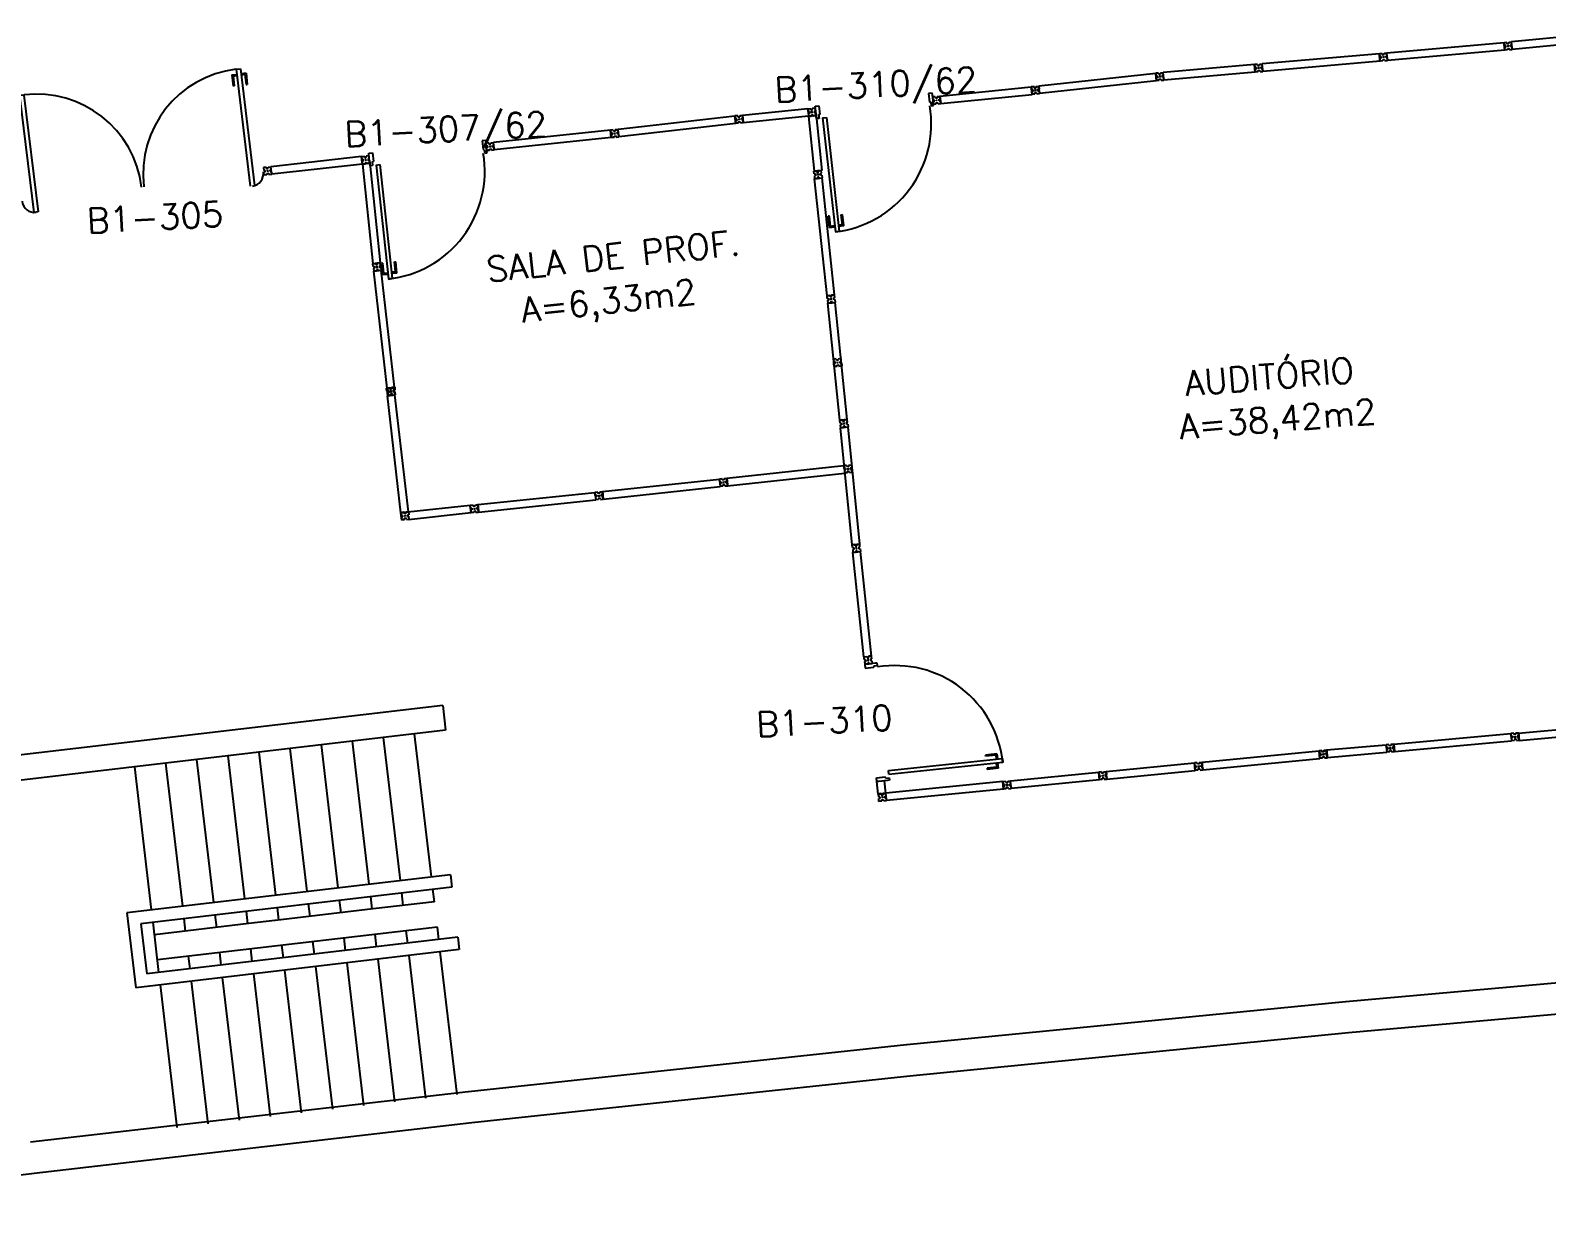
# Model space of a CAD drawing. Extents: x 26 to 324, y 73 to 188.
# Drawn here: x 131.03 to 143.14, y 158.61 to 168.17 of the extents above; entities that cross this region are included whole.
import ezdxf

# ---------------------------------------------------------------- set-up
doc = ezdxf.new("R2010")
doc.units = 0
doc.header["$LTSCALE"] = 0.01
doc.header["$MEASUREMENT"] = 0
doc.layers.get('0').update_dxf_attribs({"linetype": 'CONTINUOUS'})
for name, color, linetype in [('BANC', 2, 'CONTINUOUS'), ('DIV', 2, 'CONTINUOUS'), ('ESC', 1, 'CONTINUOUS'), ('TEXTO', 2, 'CONTINUOUS'), ('TEXTO-ENDEREÇO', 2, 'CONTINUOUS'), ('ÁREA', 2, 'CONTINUOUS')]:
    doc.layers.add(name, color=color, linetype=linetype)
doc.styles.add('UNB-100', font='simplex.shx', dxfattribs={"height": 0.2})
doc.styles.add('UNB-100-1', font='simplex.shx', dxfattribs={"height": 0.2})

# ---------------------------------------------------------------- blocks, each defined once
blk = doc.blocks.new('DIVMT-SLC')
for p, q in [((-0.03, 0.03), (-0.03, 0.006)), ((-0.008, 0.03), (-0.03, 0.03)), ((-0.0185, 0.006), (-0.03, 0.006)), ((-0.0185, -0.006), (-0.0185, 0.006)), ((-0.008, 0.03), (-0.008, 0.02)), ((-0.008, 0.02), (0.008, 0.02)), ((-0.0051, 0), (0.0051, 0)), ((0.0051, 0), (-0.0051, 0)), ((-0.0051, 0), (0.0051, 0)), ((0, -0.0051), (0, 0.0051)), ((0, 0.0051), (0, -0.0051)), ((0.008, 0.03), (0.008, 0.02)), ((0.008, 0.03), (0.03, 0.03)), ((0.0205, 0.006), (0.03, 0.006)), ((0.0205, -0.006), (0.0205, 0.006)), ((0.0205, 0.006), (0.0205, -0.006)), ((0.0205, 0.006), (0.03, 0.006)), ((0.97, 0.03), (0.03, 0.03)), ((0.03, 0.006), (0.03, 0.03)), ((0.03, -0.03), (0.03, 0.03)), ((0.03, -0.005), (0.03, 0.005)), ((0.97, -0.03), (0.97, 0.03)), ((0.97, 0.03), (0.97, 0.009)), ((0.97, 0.009), (0.97, 0.027)), ((0.9795, 0.006), (0.97, 0.006)), ((0.97, -0.005), (0.97, 0.005)), ((0.9795, 0.006), (0.9795, -0.006)), ((1.0051, 0), (0.9949, 0)), ((1, 0.0051), (1, -0.0051)), ((-0.0185, -0.006), (-0.03, -0.006)), ((-0.03, -0.03), (-0.03, -0.006)), ((-0.008, -0.03), (-0.03, -0.03)), ((-0.008, -0.03), (-0.008, -0.02)), ((-0.008, -0.02), (0.008, -0.02)), ((0.008, -0.03), (0.008, -0.02)), ((0.008, -0.03), (0.03, -0.03)), ((0.0205, -0.006), (0.03, -0.006)), ((0.0205, -0.006), (0.03, -0.006)), ((0.03, -0.006), (0.03, -0.03)), ((0.97, -0.03), (0.03, -0.03)), ((0.9795, -0.006), (0.97, -0.006)), ((0.97, -0.009), (0.97, -0.027))]:
    blk.add_line(p, q)
blk = doc.blocks.new('PDV2D-SLC')
at = {"layer": 'DIV'}
for p, q in [((0.03, 0.05), (0.06, 0.05)), ((0.03, 0.035), (0.03, 0.05)), ((0.03, -0.035), (0.03, 0.035)), ((0.06, 0.05), (0.06, -0.02)), ((0.941, 0.05), (0.941, -0.02)), ((0.971, 0.05), (0.941, 0.05)), ((0.971, 0.035), (0.971, 0.05)), ((0.971, -0.035), (0.971, 0.035)), ((0.03, -0.05), (0.03, -0.035)), ((0.05, -0.05), (0.03, -0.05)), ((0.05, -0.02), (0.06, -0.02)), ((0.05, -0.02), (0.05, -0.05)), ((0.079, -0.05), (0.109, -0.05)), ((0.079, -0.05), (0.079, -0.965)), ((0.109, -0.05), (0.109, -0.965)), ((0.951, -0.02), (0.941, -0.02)), ((0.951, -0.02), (0.951, -0.05)), ((0.951, -0.05), (0.971, -0.05)), ((0.971, -0.05), (0.971, -0.035)), ((0.109, -0.965), (0.079, -0.965))]:
    blk.add_line(p, q, dxfattribs=at)
at = {"layer": 'DIV', "color": 1}
for p, q in [((0.036, -0.925), (0.036, -0.835)), ((0.046, -0.835), (0.036, -0.835)), ((0.046, -0.915), (0.046, -0.835)), ((0.141, -0.915), (0.141, -0.835)), ((0.141, -0.835), (0.151, -0.835)), ((0.151, -0.925), (0.151, -0.835)), ((0.036, -0.925), (0.076, -0.925)), ((0.046, -0.915), (0.076, -0.915)), ((0.141, -0.915), (0.111, -0.915)), ((0.151, -0.925), (0.111, -0.925))]:
    blk.add_line(p, q, dxfattribs=at)
blk.add_arc((0.076, -0.1), 0.865, 270, 3.3214, dxfattribs=at)
blk = doc.blocks.new('PDVDP-SLC')
for p, q in [((0.112, 0.84), (0.112, -0.1)), ((0.147, 0.84), (0.112, 0.84)), ((0.147, 0.84), (0.147, -0.1)), ((1.853, 0.84), (1.888, 0.84)), ((1.853, 0.84), (1.853, -0.1)), ((1.888, 0.84), (1.888, -0.1)), ((0.009, 0), (-0.009, 0)), ((0, -0.012), (0, 0.01)), ((0.147, -0.1), (0.112, -0.1))]:
    blk.add_line(p, q)
for centre, radius, start, end in [((0.148, -0.002), 0.843, 0, 90), ((1.853, -0.002), 0.843, 90, 180), ((0.131, 0), 0.101, 180, 270), ((1.87, 0), 0.101, 270, 0)]:
    blk.add_arc(centre, radius, start, end)
blk = doc.blocks.new('ESCBSL-SLC')
for p, q in [((0.005, 3.105), (4.007, 3.105)), ((0.005, 3.105), (0.005, 2.905)), ((4.007, 3.105), (4.007, 0.005)), ((0.005, 2.905), (4.007, 2.905)), ((0.254, 1.755), (0.254, 2.905)), ((0.504, 1.755), (0.504, 2.905)), ((0.754, 1.755), (0.754, 2.905)), ((1.004, 1.755), (1.004, 2.905)), ((1.254, 1.755), (1.254, 2.905)), ((1.504, 1.755), (1.504, 2.905)), ((1.754, 1.755), (1.754, 2.905)), ((2.004, 1.755), (2.004, 2.905)), ((2.254, 1.755), (2.254, 2.905)), ((2.504, 1.755), (2.504, 2.905)), ((3.807, 2.905), (3.807, 0.005)), ((3.927, 2.905), (3.927, 0.005)), ((0.102, 1.755), (2.702, 1.755)), ((0.102, 1.755), (0.102, 1.655)), ((2.702, 1.755), (2.702, 1.152)), ((0.102, 1.655), (2.602, 1.655)), ((0.254, 1.555), (0.254, 1.655)), ((0.504, 1.555), (0.504, 1.655)), ((0.754, 1.555), (0.754, 1.655)), ((1.004, 1.555), (1.004, 1.655)), ((1.254, 1.555), (1.254, 1.655)), ((1.504, 1.555), (1.504, 1.655)), ((1.754, 1.555), (1.754, 1.655)), ((2.004, 1.555), (2.004, 1.655)), ((2.254, 1.555), (2.254, 1.655)), ((2.504, 1.252), (2.504, 1.655)), ((2.602, 1.655), (2.602, 1.252)), ((0.254, 1.555), (0.747, 1.555)), ((0.747, 1.555), (1.533, 1.555)), ((1.468, 1.555), (1.745, 1.555)), ((1.745, 1.555), (2.504, 1.555)), ((0.254, 1.352), (2.504, 1.352)), ((0.254, 1.252), (0.254, 1.352)), ((0.504, 1.252), (0.504, 1.352)), ((0.754, 1.252), (0.754, 1.352)), ((1.004, 1.252), (1.004, 1.352)), ((1.254, 1.252), (1.254, 1.352)), ((1.504, 1.252), (1.504, 1.352)), ((1.754, 1.252), (1.754, 1.352)), ((2.004, 1.252), (2.004, 1.352)), ((2.254, 1.252), (2.254, 1.352)), ((0.102, 1.252), (2.602, 1.252)), ((0.102, 1.252), (0.102, 1.152)), ((0.102, 1.152), (2.702, 1.152)), ((0.254, 0.005), (0.254, 1.152)), ((0.504, 0.005), (0.504, 1.152)), ((0.754, 0.005), (0.754, 1.152)), ((1.004, 0.005), (1.004, 1.152)), ((1.254, 0.005), (1.254, 1.152)), ((1.504, 0.005), (1.504, 1.152)), ((1.754, 0.005), (1.754, 1.152)), ((2.004, 0.005), (2.004, 1.152)), ((2.254, 0.005), (2.254, 1.152)), ((2.504, 0.005), (2.504, 1.152))]:
    blk.add_line(p, q)
blk = doc.blocks.new('MTT-SLC')
for p, q in [((-0.008, 0.03), (-0.03, 0.03)), ((-0.03, 0.03), (-0.03, 0.006)), ((-0.0185, 0.006), (-0.03, 0.006)), ((-0.0185, -0.006), (-0.0185, 0.006)), ((-0.008, 0.03), (-0.008, 0.02)), ((-0.008, 0.02), (0.008, 0.02)), ((-0.0051, 0), (0.0051, 0)), ((0, -0.0051), (0, 0.0051)), ((0.008, 0.03), (0.03, 0.03)), ((0.008, 0.03), (0.008, 0.02)), ((0.0205, -0.006), (0.0205, 0.006)), ((0.0205, 0.006), (0.03, 0.006)), ((0.03, 0.006), (0.03, 0.03)), ((-0.03, -0.03), (-0.03, -0.006)), ((-0.0185, -0.006), (-0.03, -0.006)), ((-0.008, -0.03), (-0.03, -0.03)), ((-0.008, -0.02), (0.008, -0.02)), ((-0.008, -0.03), (-0.008, -0.02)), ((0.008, -0.03), (0.008, -0.02)), ((0.008, -0.03), (0.03, -0.03)), ((0.0205, -0.006), (0.03, -0.006)), ((0.03, -0.006), (0.03, -0.03))]:
    blk.add_line(p, q)
blk = doc.blocks.new('MDIVMT-SLC')
for p, q in [((-0.03, 0.03), (-0.03, 0.006)), ((-0.008, 0.03), (-0.03, 0.03)), ((-0.0185, 0.006), (-0.03, 0.006)), ((-0.0185, -0.006), (-0.0185, 0.006)), ((-0.008, 0.03), (-0.008, 0.02)), ((-0.008, 0.02), (0.008, 0.02)), ((-0.0051, 0), (0.0051, 0)), ((-0.0051, 0), (0.0051, 0)), ((0, -0.0051), (0, 0.0051)), ((0, -0.0051), (0, 0.0051)), ((0.008, 0.03), (0.008, 0.02)), ((0.008, 0.03), (0.03, 0.03)), ((0.0205, 0.006), (0.03, 0.006)), ((0.0205, -0.006), (0.0205, 0.006)), ((0.0205, 0.006), (0.03, 0.006)), ((0.0205, -0.006), (0.0205, 0.006)), ((0.03, 0.03), (0.03, -0.03)), ((0.03, 0.03), (0.47, 0.03)), ((0.03, 0.006), (0.03, 0.03)), ((0.03, 0.009), (0.03, 0.027)), ((0.03, 0.005), (0.03, -0.005)), ((0.47, 0.03), (0.47, -0.03)), ((0.4795, 0.006), (0.47, 0.006)), ((0.47, 0.005), (0.47, -0.005)), ((0.4795, -0.006), (0.4795, 0.006)), ((0.4949, 0), (0.5051, 0)), ((0.5051, 0), (0.4949, 0)), ((0.5, -0.0051), (0.5, 0.0051)), ((-0.0185, -0.006), (-0.03, -0.006)), ((-0.03, -0.03), (-0.03, -0.006)), ((-0.008, -0.03), (-0.03, -0.03)), ((-0.008, -0.03), (-0.008, -0.02)), ((-0.008, -0.02), (0.008, -0.02)), ((0.008, -0.03), (0.008, -0.02)), ((0.008, -0.03), (0.03, -0.03)), ((0.0205, -0.006), (0.03, -0.006)), ((0.0205, -0.006), (0.03, -0.006)), ((0.03, -0.006), (0.03, -0.03)), ((0.03, -0.03), (0.03, -0.009)), ((0.03, -0.009), (0.03, -0.027)), ((0.03, -0.03), (0.47, -0.03)), ((0.4795, -0.006), (0.47, -0.006))]:
    blk.add_line(p, q)

msp = doc.modelspace()

# ---------------------------------------------------------------- linework, layer by layer
at = {"color": 2}
for p, q in [((137.652, 164.065), (137.628, 164.062)), ((137.654, 164.043), (137.652, 164.065)), ((137.592, 164.058), (137.616, 164.061)), ((137.594, 164.037), (137.592, 164.058)), ((137.594, 164.037), (137.604, 164.038)), ((137.596, 164.021), (137.606, 164.022)), ((137.596, 164.021), (137.598, 163.999)), ((137.598, 163.999), (137.658, 164.005)), ((137.622, 164.001), (137.598, 163.999)), ((137.686, 163.165), (137.598, 163.999)), ((137.604, 164.038), (137.606, 164.022)), ((137.617, 164.05), (137.616, 164.061)), ((137.617, 164.05), (137.629, 164.051)), ((137.62, 164.031), (137.63, 164.032)), ((137.63, 164.032), (137.62, 164.031)), ((137.621, 164.011), (137.633, 164.012)), ((137.633, 164.012), (137.621, 164.011)), ((137.621, 164.011), (137.622, 164.001)), ((137.621, 164.011), (137.622, 164.001)), ((137.623, 164.001), (137.633, 164.002)), ((137.624, 164.037), (137.626, 164.027)), ((137.626, 164.027), (137.624, 164.037)), ((137.624, 164.037), (137.626, 164.027)), ((137.629, 164.051), (137.628, 164.062)), ((137.633, 164.012), (137.634, 164.003)), ((137.633, 164.012), (137.634, 164.003)), ((137.634, 164.003), (137.658, 164.005)), ((137.654, 164.043), (137.644, 164.042)), ((137.644, 164.042), (137.646, 164.026)), ((137.656, 164.027), (137.646, 164.026)), ((137.656, 164.027), (137.658, 164.005)), ((137.746, 163.171), (137.658, 164.005)), ((137.687, 163.165), (137.71, 163.167)), ((137.689, 163.143), (137.687, 163.165)), ((137.689, 163.143), (137.699, 163.144)), ((137.691, 163.127), (137.7, 163.128)), ((137.691, 163.127), (137.693, 163.105)), ((137.693, 163.105), (137.752, 163.111)), ((137.717, 163.108), (137.693, 163.105)), ((137.699, 163.144), (137.7, 163.128)), ((137.712, 163.156), (137.71, 163.167)), ((137.712, 163.156), (137.724, 163.157)), ((137.714, 163.138), (137.725, 163.139)), ((137.725, 163.139), (137.714, 163.138)), ((137.716, 163.117), (137.728, 163.118)), ((137.728, 163.118), (137.716, 163.117)), ((137.716, 163.117), (137.717, 163.108)), ((137.716, 163.117), (137.717, 163.108)), ((137.718, 163.108), (137.728, 163.109)), ((137.719, 163.143), (137.72, 163.133)), ((137.72, 163.133), (137.719, 163.143)), ((137.719, 163.143), (137.72, 163.133)), ((137.746, 163.171), (137.722, 163.169)), ((137.724, 163.157), (137.722, 163.169)), ((137.728, 163.118), (137.729, 163.109)), ((137.728, 163.118), (137.729, 163.109)), ((137.729, 163.109), (137.752, 163.111)), ((137.749, 163.149), (137.739, 163.148)), ((137.739, 163.148), (137.74, 163.132)), ((137.75, 163.133), (137.74, 163.132)), ((137.749, 163.149), (137.746, 163.171)), ((137.75, 163.133), (137.752, 163.111))]:
    msp.add_line(p, q, dxfattribs=at)
for p, q in [((137.8, 162.069), (137.79, 162.169)), ((137.86, 162.076), (137.85, 162.175)), ((137.8, 162.069), (137.86, 162.076)), ((137.821, 162.072), (137.803, 162.07)), ((137.825, 162.062), (137.824, 162.072)), ((137.825, 162.072), (137.835, 162.073)), ((137.837, 162.064), (137.825, 162.062)), ((137.838, 162.043), (137.828, 162.042)), ((137.834, 162.038), (137.833, 162.048)), ((137.837, 162.064), (137.836, 162.073)), ((137.86, 162.076), (137.839, 162.073)), ((137.839, 162.073), (137.857, 162.075))]:
    msp.add_line(p, q)
at = {"layer": 'BANC'}
for p, q in [((145.037, 160.724), (141.533, 160.41)), ((145.059, 160.475), (141.555, 160.161)), ((141.53, 160.409), (138.029, 160.065)), ((141.555, 160.161), (138.053, 159.817)), ((138.026, 160.065), (134.528, 159.691)), ((138.053, 159.817), (134.555, 159.443)), ((134.526, 159.691), (131.031, 159.288)), ((134.555, 159.443), (131.059, 159.039)), ((131.059, 159.039), (127.568, 158.606))]:
    msp.add_line(p, q, dxfattribs=at)
at = {"layer": 'DIV'}
for p, q in [((132.752, 167.825), (132.712, 167.821)), ((132.752, 167.825), (132.762, 167.736)), ((140.038, 167.827), (140.016, 167.826)), ((140.016, 167.826), (140.018, 167.802)), ((140.038, 167.827), (140.039, 167.817)), ((140.039, 167.817), (140.055, 167.819)), ((140.054, 167.829), (140.076, 167.831)), ((140.054, 167.829), (140.055, 167.819)), ((140.805, 167.895), (140.076, 167.831)), ((140.078, 167.807), (140.076, 167.831)), ((140.081, 167.771), (140.076, 167.831)), ((140.81, 167.835), (140.081, 167.771)), ((140.81, 167.835), (140.805, 167.895)), ((140.805, 167.895), (140.807, 167.874)), ((140.807, 167.874), (140.805, 167.892)), ((140.817, 167.871), (140.807, 167.871)), ((140.808, 167.86), (140.807, 167.87)), ((140.818, 167.86), (140.808, 167.859)), ((140.808, 167.856), (140.81, 167.838)), ((140.817, 167.871), (140.818, 167.86)), ((140.843, 167.868), (140.833, 167.867)), ((140.837, 167.872), (140.838, 167.862)), ((132.638, 167.812), (132.677, 167.816)), ((132.638, 167.812), (132.648, 167.722)), ((132.658, 167.724), (132.648, 167.722)), ((132.649, 167.803), (132.679, 167.807)), ((132.649, 167.803), (132.658, 167.724)), ((132.743, 167.814), (132.713, 167.811)), ((132.743, 167.814), (132.753, 167.735)), ((132.753, 167.735), (132.762, 167.736)), ((138.293, 167.642), (139.022, 167.716)), ((139.022, 167.716), (139.028, 167.656)), ((139.075, 167.697), (139.084, 167.698)), ((139.075, 167.697), (139.076, 167.685)), ((139.088, 167.662), (139.082, 167.722)), ((139.085, 167.687), (139.084, 167.697)), ((140.029, 167.803), (140.018, 167.802)), ((140.03, 167.791), (140.019, 167.79)), ((140.021, 167.766), (140.019, 167.79)), ((140.043, 167.768), (140.021, 167.766)), ((140.03, 167.791), (140.029, 167.803)), ((140.042, 167.778), (140.058, 167.779)), ((140.043, 167.768), (140.042, 167.778)), ((140.043, 167.798), (140.053, 167.799)), ((140.053, 167.799), (140.043, 167.798)), ((140.043, 167.798), (140.053, 167.799)), ((140.049, 167.793), (140.048, 167.803)), ((140.048, 167.803), (140.049, 167.793)), ((140.059, 167.769), (140.058, 167.779)), ((140.059, 167.769), (140.081, 167.771)), ((140.068, 167.806), (140.078, 167.807)), ((140.068, 167.806), (140.078, 167.807)), ((140.069, 167.794), (140.068, 167.806)), ((140.068, 167.806), (140.069, 167.794)), ((140.069, 167.794), (140.079, 167.795)), ((140.069, 167.794), (140.079, 167.795)), ((140.079, 167.796), (140.078, 167.806)), ((140.079, 167.795), (140.081, 167.771)), ((138.256, 167.638), (138.234, 167.636)), ((138.234, 167.636), (138.236, 167.612)), ((138.248, 167.613), (138.236, 167.612)), ((138.249, 167.602), (138.237, 167.6)), ((138.24, 167.576), (138.237, 167.6)), ((138.262, 167.579), (138.24, 167.576)), ((138.249, 167.602), (138.248, 167.613)), ((138.256, 167.638), (138.257, 167.628)), ((138.257, 167.628), (138.273, 167.63)), ((138.261, 167.589), (138.277, 167.59)), ((138.262, 167.579), (138.261, 167.589)), ((138.262, 167.609), (138.272, 167.61)), ((138.262, 167.609), (138.272, 167.61)), ((138.267, 167.604), (138.266, 167.614)), ((138.267, 167.604), (138.266, 167.614)), ((138.272, 167.64), (138.293, 167.642)), ((138.272, 167.64), (138.273, 167.63)), ((138.278, 167.58), (138.277, 167.59)), ((138.278, 167.58), (138.3, 167.583)), ((138.286, 167.617), (138.296, 167.618)), ((138.286, 167.617), (138.296, 167.618)), ((138.288, 167.605), (138.286, 167.617)), ((138.288, 167.605), (138.286, 167.617)), ((138.288, 167.605), (138.297, 167.606)), ((138.288, 167.605), (138.297, 167.606)), ((138.296, 167.618), (138.293, 167.642)), ((138.293, 167.642), (138.3, 167.583)), ((138.296, 167.621), (138.294, 167.639)), ((138.296, 167.617), (138.297, 167.607)), ((138.297, 167.606), (138.3, 167.583)), ((138.297, 167.603), (138.299, 167.586)), ((138.3, 167.583), (138.297, 167.603)), ((138.3, 167.583), (139.028, 167.656)), ((139.034, 167.693), (139.024, 167.692)), ((139.024, 167.691), (139.025, 167.681)), ((139.035, 167.681), (139.026, 167.68)), ((139.035, 167.681), (139.034, 167.693)), ((139.05, 167.689), (139.06, 167.69)), ((139.06, 167.69), (139.05, 167.689)), ((139.06, 167.69), (139.05, 167.688)), ((139.05, 167.688), (139.06, 167.69)), ((139.054, 167.694), (139.055, 167.684)), ((139.055, 167.684), (139.054, 167.694)), ((139.076, 167.685), (139.085, 167.686)), ((136.678, 167.486), (136.656, 167.484)), ((136.656, 167.484), (136.659, 167.46)), ((136.67, 167.461), (136.659, 167.46)), ((136.671, 167.45), (136.67, 167.461)), ((136.678, 167.486), (136.679, 167.476)), ((136.679, 167.476), (136.695, 167.478)), ((136.684, 167.457), (136.694, 167.458)), ((136.684, 167.457), (136.694, 167.458)), ((136.69, 167.452), (136.689, 167.462)), ((136.69, 167.452), (136.689, 167.462)), ((136.694, 167.488), (136.716, 167.49)), ((136.694, 167.488), (136.695, 167.478)), ((136.709, 167.465), (136.718, 167.466)), ((136.709, 167.465), (136.718, 167.466)), ((136.71, 167.454), (136.709, 167.465)), ((136.71, 167.454), (136.709, 167.465)), ((136.71, 167.454), (136.72, 167.454)), ((136.71, 167.454), (136.72, 167.454)), ((136.716, 167.49), (137.238, 167.544)), ((136.718, 167.466), (136.716, 167.49)), ((136.716, 167.49), (136.722, 167.431)), ((136.718, 167.469), (136.716, 167.487)), ((136.719, 167.465), (136.72, 167.455)), ((136.72, 167.454), (136.722, 167.431)), ((136.722, 167.431), (137.244, 167.484)), ((137.238, 167.544), (137.244, 167.484)), ((137.25, 167.521), (137.24, 167.52)), ((137.24, 167.519), (137.241, 167.509)), ((137.251, 167.509), (137.241, 167.508)), ((137.251, 167.509), (137.25, 167.521)), ((137.266, 167.517), (137.276, 167.518)), ((137.276, 167.518), (137.266, 167.517)), ((137.266, 167.513), (137.276, 167.514)), ((137.276, 167.514), (137.266, 167.513)), ((137.271, 167.512), (137.27, 167.522)), ((137.27, 167.519), (137.271, 167.509)), ((137.291, 167.522), (137.3, 167.523)), ((137.291, 167.522), (137.292, 167.51)), ((137.292, 167.51), (137.301, 167.511)), ((137.304, 167.487), (137.298, 167.547)), ((137.301, 167.512), (137.3, 167.522)), ((136.671, 167.45), (136.66, 167.448)), ((136.662, 167.424), (136.66, 167.448)), ((136.684, 167.427), (136.662, 167.424)), ((136.683, 167.437), (136.699, 167.438)), ((136.684, 167.427), (136.683, 167.437)), ((136.7, 167.428), (136.699, 167.438)), ((136.7, 167.428), (136.722, 167.431)), ((136.72, 167.451), (136.722, 167.434)), ((136.722, 167.431), (136.72, 167.451)), ((133.674, 167.16), (132.95, 167.078)), ((133.681, 167.1), (132.957, 167.019)), ((133.674, 167.16), (133.698, 167.162)), ((133.676, 167.138), (133.674, 167.16)), ((133.674, 167.16), (133.676, 167.139)), ((133.681, 167.1), (133.674, 167.16)), ((133.676, 167.139), (133.674, 167.157)), ((133.676, 167.138), (133.686, 167.139)), ((133.686, 167.137), (133.677, 167.136)), ((133.678, 167.125), (133.677, 167.135)), ((133.687, 167.125), (133.678, 167.124)), ((133.678, 167.122), (133.688, 167.123)), ((133.678, 167.122), (133.681, 167.1)), ((133.678, 167.121), (133.68, 167.103)), ((133.74, 167.107), (133.681, 167.1)), ((133.705, 167.103), (133.681, 167.1)), ((133.681, 167.1), (133.702, 167.102)), ((133.681, 167.1), (133.765, 166.304)), ((133.702, 167.102), (133.684, 167.1)), ((133.686, 167.139), (133.688, 167.123)), ((133.686, 167.137), (133.687, 167.125)), ((133.699, 167.151), (133.698, 167.162)), ((133.699, 167.151), (133.711, 167.152)), ((133.702, 167.133), (133.712, 167.134)), ((133.702, 167.133), (133.712, 167.134)), ((133.712, 167.134), (133.702, 167.133)), ((133.704, 167.112), (133.715, 167.113)), ((133.704, 167.112), (133.715, 167.113)), ((133.704, 167.112), (133.705, 167.103)), ((133.704, 167.112), (133.705, 167.103)), ((133.716, 167.104), (133.706, 167.103)), ((133.707, 167.138), (133.708, 167.128)), ((133.707, 167.138), (133.708, 167.128)), ((133.707, 167.138), (133.708, 167.128)), ((133.734, 167.166), (133.71, 167.164)), ((133.711, 167.152), (133.71, 167.164)), ((133.715, 167.113), (133.717, 167.104)), ((133.715, 167.113), (133.717, 167.104)), ((133.717, 167.104), (133.74, 167.107)), ((133.719, 167.104), (133.737, 167.106)), ((133.736, 167.144), (133.726, 167.143)), ((133.726, 167.143), (133.728, 167.127)), ((133.738, 167.129), (133.728, 167.127)), ((133.736, 167.144), (133.734, 167.166)), ((133.738, 167.129), (133.74, 167.107)), ((133.74, 167.107), (133.824, 166.311)), ((132.913, 167.074), (132.891, 167.072)), ((132.891, 167.072), (132.893, 167.048)), ((132.905, 167.049), (132.893, 167.048)), ((132.906, 167.037), (132.895, 167.036)), ((132.898, 167.012), (132.895, 167.036)), ((132.919, 167.015), (132.898, 167.012)), ((132.906, 167.037), (132.905, 167.049)), ((132.913, 167.074), (132.914, 167.064)), ((132.914, 167.064), (132.93, 167.066)), ((132.918, 167.025), (132.934, 167.026)), ((132.919, 167.015), (132.918, 167.025)), ((132.919, 167.045), (132.929, 167.046)), ((132.929, 167.046), (132.919, 167.045)), ((132.919, 167.045), (132.929, 167.046)), ((132.923, 167.05), (132.925, 167.04)), ((132.925, 167.04), (132.923, 167.05)), ((132.929, 167.076), (132.95, 167.078)), ((132.929, 167.076), (132.93, 167.066)), ((132.935, 167.016), (132.934, 167.026)), ((132.935, 167.016), (132.957, 167.019)), ((132.944, 167.054), (132.953, 167.055)), ((132.944, 167.054), (132.953, 167.055)), ((132.944, 167.054), (132.945, 167.042)), ((132.945, 167.042), (132.944, 167.054)), ((132.945, 167.042), (132.954, 167.043)), ((132.945, 167.042), (132.954, 167.043)), ((132.957, 167.019), (132.95, 167.078)), ((132.953, 167.055), (132.95, 167.078)), ((132.954, 167.044), (132.953, 167.054)), ((132.954, 167.043), (132.957, 167.019)), ((133.824, 166.311), (133.765, 166.304)), ((133.789, 166.298), (133.788, 166.307)), ((133.799, 166.308), (133.789, 166.307)), ((133.789, 166.298), (133.801, 166.299)), ((133.793, 166.277), (133.803, 166.278)), ((133.798, 166.273), (133.797, 166.283)), ((133.797, 166.283), (133.798, 166.273)), ((133.801, 166.299), (133.8, 166.308)), ((133.901, 165.313), (133.879, 165.311)), ((133.881, 165.287), (133.879, 165.311)), ((133.885, 165.252), (133.879, 165.311)), ((133.879, 165.311), (133.881, 165.29)), ((133.881, 165.29), (133.879, 165.308)), ((133.891, 165.288), (133.881, 165.287)), ((133.891, 165.288), (133.881, 165.287)), ((133.882, 165.276), (133.881, 165.286)), ((133.892, 165.276), (133.883, 165.275)), ((133.892, 165.276), (133.883, 165.275)), ((133.883, 165.275), (133.885, 165.252)), ((133.891, 165.288), (133.892, 165.276)), ((133.891, 165.288), (133.892, 165.276)), ((133.901, 165.313), (133.902, 165.304)), ((133.918, 165.305), (133.902, 165.304)), ((133.917, 165.285), (133.907, 165.284)), ((133.917, 165.285), (133.907, 165.284)), ((133.911, 165.29), (133.912, 165.279)), ((133.911, 165.29), (133.912, 165.279)), ((133.917, 165.315), (133.939, 165.317)), ((133.917, 165.315), (133.918, 165.305)), ((133.93, 165.292), (133.941, 165.293)), ((133.93, 165.292), (133.931, 165.28)), ((133.931, 165.28), (133.942, 165.282)), ((133.939, 165.317), (133.941, 165.293)), ((133.945, 165.258), (133.942, 165.282)), ((133.883, 165.272), (133.885, 165.255)), ((133.907, 165.254), (133.885, 165.252)), ((133.922, 165.265), (133.906, 165.264)), ((133.907, 165.254), (133.906, 165.264)), ((133.923, 165.255), (133.922, 165.265)), ((133.923, 165.255), (133.945, 165.258)), ((134.011, 164.319), (133.989, 164.316)), ((133.992, 164.293), (133.989, 164.316)), ((133.995, 164.257), (133.989, 164.316)), ((133.989, 164.316), (133.991, 164.296)), ((133.991, 164.296), (133.99, 164.314)), ((134.011, 164.319), (134.012, 164.309)), ((134.028, 164.31), (134.012, 164.309)), ((134.027, 164.32), (134.049, 164.323)), ((134.027, 164.32), (134.028, 164.31)), ((134.543, 164.373), (134.043, 164.319)), ((134.543, 164.373), (134.043, 164.319)), ((134.049, 164.323), (134.051, 164.299)), ((134.549, 164.314), (134.049, 164.259)), ((134.565, 164.376), (134.543, 164.373)), ((134.546, 164.35), (134.543, 164.373)), ((134.549, 164.314), (134.543, 164.373)), ((134.543, 164.373), (134.545, 164.353)), ((134.545, 164.353), (134.543, 164.37)), ((134.555, 164.351), (134.546, 164.35)), ((134.555, 164.351), (134.546, 164.35)), ((134.547, 164.339), (134.546, 164.349)), ((134.556, 164.339), (134.547, 164.338)), ((134.556, 164.339), (134.547, 164.338)), ((134.547, 164.338), (134.549, 164.314)), ((134.547, 164.335), (134.549, 164.317)), ((134.571, 164.316), (134.549, 164.314)), ((134.555, 164.351), (134.556, 164.339)), ((134.555, 164.351), (134.556, 164.339)), ((134.565, 164.376), (134.566, 164.366)), ((134.582, 164.367), (134.566, 164.366)), ((134.586, 164.328), (134.57, 164.326)), ((134.571, 164.316), (134.57, 164.326)), ((134.581, 164.347), (134.571, 164.346)), ((134.581, 164.347), (134.571, 164.346)), ((134.576, 164.352), (134.577, 164.342)), ((134.576, 164.352), (134.577, 164.342)), ((134.581, 164.377), (134.603, 164.38)), ((134.581, 164.377), (134.582, 164.367)), ((134.587, 164.318), (134.586, 164.328)), ((134.587, 164.318), (134.609, 164.32)), ((134.594, 164.355), (134.605, 164.356)), ((134.594, 164.355), (134.595, 164.343)), ((134.595, 164.343), (134.606, 164.344)), ((134.603, 164.38), (134.605, 164.356)), ((134.609, 164.32), (134.606, 164.344)), ((134.001, 164.294), (133.992, 164.293)), ((134.001, 164.294), (133.992, 164.293)), ((133.993, 164.282), (133.992, 164.292)), ((134.002, 164.282), (133.993, 164.281)), ((134.002, 164.282), (133.993, 164.281)), ((133.993, 164.281), (133.995, 164.257)), ((133.993, 164.278), (133.995, 164.26)), ((134.017, 164.259), (133.995, 164.257)), ((134.001, 164.294), (134.002, 164.282)), ((134.001, 164.294), (134.002, 164.282)), ((134.032, 164.271), (134.016, 164.269)), ((134.017, 164.259), (134.016, 164.269)), ((134.027, 164.29), (134.017, 164.289)), ((134.027, 164.29), (134.017, 164.289)), ((134.022, 164.295), (134.023, 164.285)), ((134.022, 164.295), (134.023, 164.285)), ((134.033, 164.261), (134.032, 164.271)), ((134.033, 164.261), (134.055, 164.263)), ((134.04, 164.298), (134.051, 164.299)), ((134.04, 164.298), (134.041, 164.286)), ((134.041, 164.286), (134.053, 164.287)), ((134.055, 164.263), (134.053, 164.287)), ((141.348, 162.388), (141.358, 162.389)), ((141.354, 162.383), (141.353, 162.393)), ((141.373, 162.396), (141.383, 162.397)), ((141.374, 162.384), (141.373, 162.396)), ((141.374, 162.384), (141.384, 162.385)), ((141.38, 162.421), (141.856, 162.463)), ((141.38, 162.421), (141.386, 162.361)), ((141.382, 162.4), (141.381, 162.418)), ((141.383, 162.396), (141.384, 162.386)), ((141.386, 162.361), (141.384, 162.382)), ((141.384, 162.382), (141.386, 162.364)), ((141.386, 162.361), (141.862, 162.404)), ((141.878, 162.465), (141.856, 162.463)), ((141.858, 162.439), (141.856, 162.463)), ((141.856, 162.463), (141.862, 162.404)), ((141.868, 162.44), (141.858, 162.439)), ((141.868, 162.44), (141.858, 162.439)), ((141.858, 162.438), (141.859, 162.428)), ((141.869, 162.428), (141.859, 162.427)), ((141.869, 162.428), (141.859, 162.427)), ((141.859, 162.427), (141.862, 162.404)), ((141.884, 162.406), (141.862, 162.404)), ((141.868, 162.44), (141.869, 162.428)), ((141.869, 162.428), (141.868, 162.44)), ((141.878, 162.465), (141.879, 162.455)), ((141.895, 162.457), (141.879, 162.455)), ((141.894, 162.437), (141.883, 162.436)), ((141.883, 162.436), (141.894, 162.437)), ((141.894, 162.437), (141.883, 162.436)), ((141.898, 162.417), (141.883, 162.416)), ((141.884, 162.406), (141.883, 162.416)), ((141.888, 162.441), (141.889, 162.431)), ((141.889, 162.431), (141.888, 162.441)), ((141.894, 162.467), (141.916, 162.469)), ((141.894, 162.467), (141.895, 162.457)), ((141.899, 162.407), (141.898, 162.417)), ((141.899, 162.407), (141.921, 162.409)), ((141.906, 162.444), (141.918, 162.445)), ((141.906, 162.444), (141.908, 162.432)), ((141.908, 162.432), (141.919, 162.433)), ((141.916, 162.469), (141.918, 162.445)), ((141.921, 162.409), (141.919, 162.433)), ((139.62, 162.248), (140.326, 162.317)), ((139.626, 162.189), (139.62, 162.248)), ((139.62, 162.248), (139.623, 162.227)), ((139.626, 162.189), (140.332, 162.257)), ((140.348, 162.319), (140.326, 162.317)), ((140.332, 162.257), (140.326, 162.317)), ((140.328, 162.293), (140.326, 162.317)), ((140.338, 162.294), (140.328, 162.293)), ((140.338, 162.294), (140.328, 162.293)), ((140.329, 162.282), (140.328, 162.292)), ((140.339, 162.282), (140.329, 162.281)), ((140.339, 162.282), (140.329, 162.281)), ((140.329, 162.281), (140.332, 162.257)), ((140.354, 162.259), (140.332, 162.257)), ((140.338, 162.294), (140.339, 162.282)), ((140.339, 162.282), (140.338, 162.294)), ((140.348, 162.319), (140.349, 162.309)), ((140.365, 162.31), (140.349, 162.309)), ((140.369, 162.27), (140.353, 162.269)), ((140.354, 162.259), (140.353, 162.269)), ((140.364, 162.29), (140.354, 162.289)), ((140.354, 162.289), (140.364, 162.29)), ((140.364, 162.29), (140.354, 162.289)), ((140.358, 162.295), (140.359, 162.284)), ((140.359, 162.284), (140.358, 162.295)), ((140.364, 162.32), (140.386, 162.322)), ((140.364, 162.32), (140.365, 162.31)), ((140.37, 162.26), (140.369, 162.27)), ((140.37, 162.26), (140.391, 162.263)), ((140.377, 162.297), (140.388, 162.298)), ((140.378, 162.285), (140.377, 162.297)), ((140.378, 162.285), (140.389, 162.286)), ((140.386, 162.322), (140.388, 162.298)), ((140.391, 162.263), (140.389, 162.286)), ((138.818, 162.169), (138.796, 162.167)), ((138.796, 162.167), (138.798, 162.143)), ((138.809, 162.145), (138.798, 162.143)), ((138.811, 162.133), (138.799, 162.131)), ((138.802, 162.108), (138.799, 162.131)), ((138.811, 162.133), (138.809, 162.145)), ((138.818, 162.169), (138.819, 162.16)), ((138.819, 162.16), (138.834, 162.161)), ((138.823, 162.14), (138.834, 162.141)), ((138.834, 162.141), (138.823, 162.14)), ((138.823, 162.14), (138.834, 162.141)), ((138.828, 162.145), (138.829, 162.135)), ((138.829, 162.135), (138.828, 162.145)), ((138.834, 162.171), (138.855, 162.173)), ((138.834, 162.171), (138.834, 162.161)), ((138.848, 162.148), (138.858, 162.149)), ((138.848, 162.148), (138.858, 162.149)), ((138.848, 162.148), (138.849, 162.136)), ((138.849, 162.136), (138.848, 162.148)), ((138.849, 162.136), (138.859, 162.137)), ((138.849, 162.136), (138.859, 162.137)), ((139.561, 162.242), (138.855, 162.173)), ((138.861, 162.113), (138.855, 162.173)), ((138.858, 162.149), (138.855, 162.173)), ((138.859, 162.138), (138.858, 162.148)), ((138.859, 162.137), (138.861, 162.113)), ((139.567, 162.183), (138.861, 162.113)), ((139.561, 162.242), (139.563, 162.222)), ((139.567, 162.183), (139.561, 162.242)), ((139.563, 162.222), (139.561, 162.239)), ((139.573, 162.219), (139.563, 162.219)), ((139.564, 162.208), (139.563, 162.218)), ((139.574, 162.208), (139.564, 162.207)), ((139.565, 162.204), (139.566, 162.186)), ((139.573, 162.219), (139.574, 162.208)), ((139.588, 162.215), (139.599, 162.216)), ((139.599, 162.216), (139.588, 162.215)), ((139.593, 162.221), (139.594, 162.21)), ((139.593, 162.221), (139.594, 162.21)), ((139.613, 162.223), (139.623, 162.224)), ((139.613, 162.223), (139.615, 162.212)), ((139.615, 162.212), (139.624, 162.212)), ((139.623, 162.227), (139.621, 162.245)), ((139.624, 162.213), (139.623, 162.223)), ((139.624, 162.209), (139.626, 162.192)), ((138.823, 162.11), (138.802, 162.108)), ((138.822, 162.12), (138.838, 162.121)), ((138.823, 162.11), (138.822, 162.12)), ((138.839, 162.111), (138.838, 162.121)), ((138.839, 162.111), (138.861, 162.113))]:
    msp.add_line(p, q, dxfattribs=at)

# ---------------------------------------------------------------- block references
for name, p, rotation in [('DIVMT-SLC', (141.834, 167.954), 4.999013039210594), ('DIVMT-SLC', (142.83, 168.042), 5.510402316320972), ('DIVMT-SLC', (140.838, 167.867), 4.999013039210594), ('PDVDP-SLC', (130.934, 166.799), 6.937288744201109), ('DIVMT-SLC', (139.055, 167.689), 6.21187205898399), ('MTT-SLC', (139.055, 167.689), 185.6960046036451), ('PDV2D-SLC', (137.272, 167.509), 6.417485925801741), ('DIVMT-SLC', (135.696, 167.344), 6.486002316320968), ('MDIVMT-SLC', (137.271, 167.514), 275.9313511808071), ('DIVMT-SLC', (134.701, 167.24), 5.974613039210591), ('PDV2D-SLC', (133.707, 167.133), 6.219455096325259), ('DIVMT-SLC', (137.319, 167.016), 276.0640985882042), ('DIVMT-SLC', (133.798, 166.278), 276.5519069215375), ('DIVMT-SLC', (137.424, 166.022), 275.8356208919033), ('MTT-SLC', (137.476, 165.515), 5.468464201242619), ('DIVMT-SLC', (133.908, 165.283), 276.5519069215375), ('DIVMT-SLC', (137.526, 165.027), 275.6920475855575), ('DIVMT-SLC', (137.559, 164.665), 186.1388106208174), ('DIVMT-SLC', (136.565, 164.558), 186.1334319889523), ('DIVMT-SLC', (135.571, 164.451), 185.9739143293627), ('PDV2D-SLC', (137.843, 162.144), 95.93366473055907), ('DIVMT-SLC', (143.881, 162.615), 185.3045354532434), ('DIVMT-SLC', (142.885, 162.526), 185.2157647575261), ('MTT-SLC', (141.353, 162.388), 5.134256325960281), ('MTT-SLC', (139.594, 162.216), 185.2516438406012), ('DIVMT-SLC', (137.833, 162.043), 5.625264359745747)]:
    msp.add_blockref(name, p, dxfattribs=dict(at, rotation=rotation))
at = {"layer": 'DIV', "xscale": -1, "rotation": 5.510070816208017}
msp.add_blockref('DIVMT-SLC', (141.354, 162.386), dxfattribs=at)
at = {"layer": 'ESC', "xscale": -1, "rotation": 6.711842148510287}
msp.add_blockref('ESCBSL-SLC', (134.69, 159.694), dxfattribs=at)

# ---------------------------------------------------------------- texts
at = {"layer": 'TEXTO', "style": 'UNB-100'}
for s, rotation, p in [('SALA DE PROF.', 6.1859, (134.685, 166.157)), ('AUDITÓRIO', 4.5613, (140.256, 165.249))]:
    msp.add_text(s, height=0.2, rotation=rotation, dxfattribs=at).set_placement(p)
at = {"layer": 'TEXTO-ENDEREÇO', "style": 'UNB-100-1'}
for s, p in [('B1-310/62', (136.978, 167.592)), ('B1-307/62', (133.543, 167.237)), ('B1-305', (131.487, 166.546)), ('B1-310', (136.832, 162.523))]:
    msp.add_text(s, height=0.2, rotation=3.0253, dxfattribs=at).set_placement(p)
at = {"layer": 'ÁREA', "style": 'UNB-100'}
for s, rotation, p in [('A=6,33m2', 6.1859, (134.958, 165.834)), ('A=38,42m2', 4.5613, (140.21, 164.903))]:
    msp.add_text(s, height=0.2, rotation=rotation, dxfattribs=at).set_placement(p)

doc.saveas('drawing.dxf')
